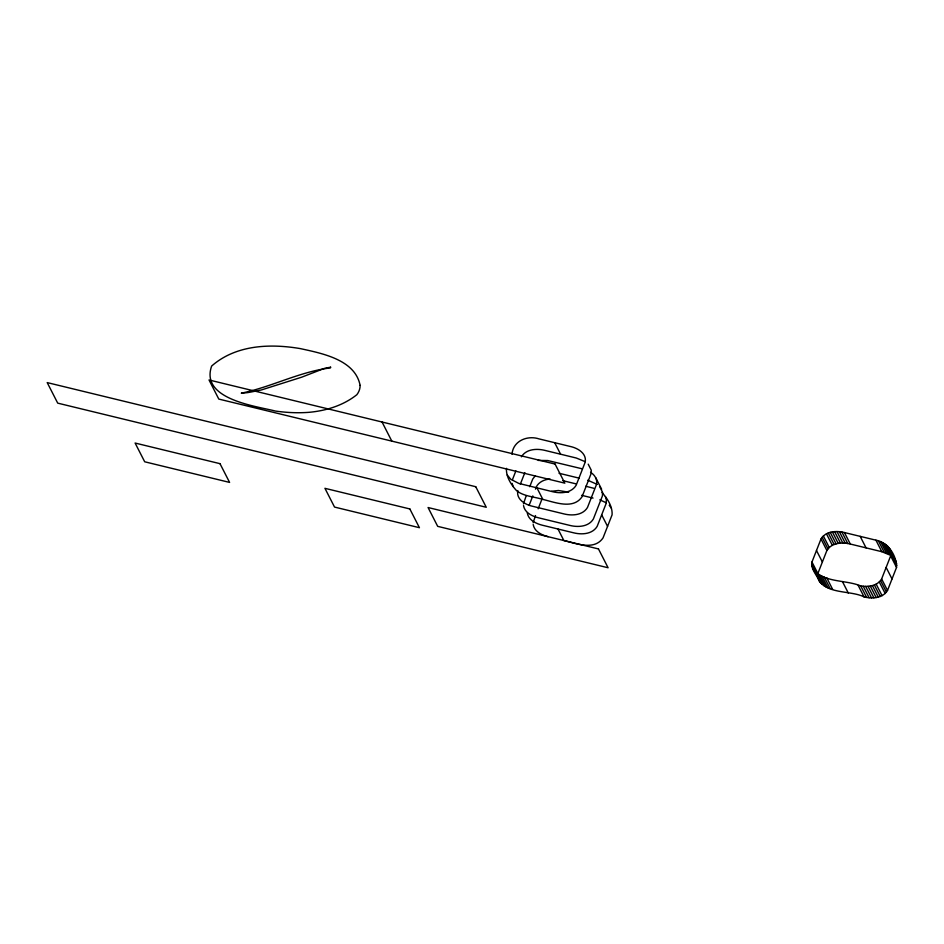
<?xml version="1.0" encoding="UTF-8"?>
<svg xmlns="http://www.w3.org/2000/svg" width="944" height="944" viewBox="0 0 944 944"><rect width="100%" height="100%" fill="white"/><g stroke="black" fill="none" stroke-linecap="round" stroke-linejoin="round"><path stroke-width="1.42" d="M506.48 468.354C505.842 476.614 511.211 484.838 516.651 490.774C524.144 496.52 534.186 496.674 542.847 499.423C554.6 502.149 573.197 509.878 582.023 496.792L591.05 473.746L591.263 470.218L588.195 464.153M517.831 490.561C515.99 499.317 525.277 504.733 532.569 506.279L564.064 513.937C572.135 515.931 582.719 515.365 587.487 507.483L596.514 484.437C597.729 479.576 594.661 474.738 590.543 472.307M523.46 503.884L526.233 495.671M533.124 522.787L535.508 515.554M819.534 581.728C817.303 575.262 810.495 569.397 811.97 562.022L820.997 538.989C825.764 531.094 836.349 530.54 844.42 532.534L875.926 540.18C888.257 542.328 896.658 555.627 896.54 567.415L887.513 590.46C882.746 598.354 872.162 598.909 864.09 596.915C850.603 589.941 823.829 594.932 817.646 577.067M812.737 568.736C823.616 583.038 845.588 579.592 860.739 585.929C868.173 587.227 877.436 586.035 881.625 578.955L890.652 555.91L890.865 552.382L889.885 549.207M512.002 454.276C513.052 440.742 527.472 435.125 538.93 438.866L570.436 446.512C577.728 448.07 587.015 453.474 585.162 462.241L576.135 485.287C571.368 493.169 560.783 493.724 552.712 491.73L518.74 483.387L510.775 479.269L507.247 475.056M512.368 479.871L515.884 470.903M520.345 484.154L524.852 472.637M529.737 486.703L532.746 479.021L535.106 476.024M529.1 505.406L532.817 495.907M535.472 489.134C537.124 482.714 543.933 479.328 550.14 479.056M538.174 508.781L541.891 499.293M884.681 543.779L890.57 555.296L881.814 551.697L850.308 544.039C842.237 542.045 831.652 542.611 826.885 550.494L817.858 573.539L811.97 562.022M521.395 456.825C526.162 448.943 536.747 448.376 544.818 450.371L576.324 458.029L585.079 461.628M551.638 491.269L558.388 490.502L568.701 492.178M538.21 460.401L547.744 460.542L581.787 468.708M559.037 473.263L579.085 478.136M562.825 480.661L575.71 483.788M585.728 486.231L593.929 488.319M581.598 495.305L593.044 498.09M587.675 480.225L597.269 484.425M548.122 536.699C541.809 535.095 534.398 531.649 533.183 524.498M599.818 499.836L606.107 502.727M601.894 492.438C607.346 498.373 612.703 506.609 612.078 514.858L603.039 537.903C594.224 550.977 575.616 543.26 563.863 540.534L557.987 529.018M893.685 557.821L895.773 560.712M599.546 486.349L602.614 492.426L602.402 495.942L593.375 518.988C588.608 526.882 578.023 527.436 569.952 525.442L538.446 517.796C532.145 516.191 524.722 512.734 523.507 505.595M609.222 505.264L611.299 508.155M888.977 547.721L894.865 559.226M887.797 546.316L896.753 563.898M886.369 544.995L891.596 555.225M890.912 554.093L896.8 565.609M890.652 555.91L896.54 567.415M882.782 542.682L888.67 554.199M880.669 541.738L886.546 553.243M878.404 540.877L884.28 552.393M875.926 540.18L881.814 551.697M886.145 567.427L892.021 578.943M860.173 536.357L866.061 547.862M881.625 578.955L887.513 590.46M880.54 580.572L886.428 592.077M879.277 581.952L885.153 593.469M876.185 584.147L882.074 595.664M874.38 584.973L880.268 596.49M872.398 585.61L878.286 597.127M844.42 532.534L850.308 544.039M870.274 586.059L876.162 597.576M841.883 532.003L847.771 543.52M868.02 586.318L873.896 597.835M839.393 531.708L845.281 543.225M865.66 586.389L871.548 597.894M836.962 531.555L842.85 543.06M863.229 586.224L869.117 597.741M834.614 531.614L840.49 543.13M860.739 585.929L866.627 597.434M832.348 531.873L838.237 543.378M858.202 585.41L864.09 596.915M830.224 532.322L836.113 543.838M828.242 532.959L834.13 544.476M826.437 533.785L832.325 545.302M823.357 535.98L829.245 547.485M822.082 537.372L827.971 548.877M820.997 538.989L826.885 550.494M842.449 581.587L848.337 593.092M816.489 550.505L822.377 562.022M826.708 577.752L832.584 589.257M824.23 577.055L830.118 588.56M821.964 576.194L827.841 587.711M819.84 575.25L825.729 586.767M817.941 574.153L823.829 585.669M811.71 563.839L822.141 584.454M811.769 565.55L820.714 583.132M595.747 477.735L601.635 489.24M601.67 514.869L607.558 526.386M554.683 442.689L560.571 454.194M536.959 487.906L542.847 499.423M382.049 422.015L391.819 441.119M605.423 496.638L606.39 499.824L606.19 503.353L597.151 526.386C592.395 534.28 581.799 534.835 573.728 532.841L542.234 525.194C535.932 523.59 528.51 520.132 527.295 512.993M512.155 483.399L513.135 486.573M360.112 385.376C360.207 388.751 358.897 392.031 356.867 394.686C343.356 405.436 326.412 410.675 309.396 412.292C298.068 413.201 286.669 412.658 275.436 411.053C255.8 406.05 199.975 399.324 211.633 366.06C235.788 344.796 270.055 343.451 300.322 348.607C322.081 353.386 355.109 359.652 360.112 385.376M330.601 367.181L330.435 367.9C299.567 371.665 271.388 387.087 241.286 393.176L247.245 392.657A196.376 68.133 21.4 0 0 250.892 392.043L261.382 389.955L301.726 377.175L324.394 368.396L330.601 367.181M555.072 464.059L209.025 379.972L218.796 399.076L564.842 483.163L555.072 464.059M475.741 486.715L47.2 382.591L57.714 403.135L486.254 507.27L475.741 486.715M598.472 548.936L428.069 507.53L437.686 526.351L608.089 567.757L598.472 548.936M409.838 508.946L324.937 488.319L334.53 507.07L419.419 527.696L409.838 508.946M219.999 463.669L135.11 443.043L144.692 461.781L229.581 482.408L219.999 463.669"/></g></svg>
